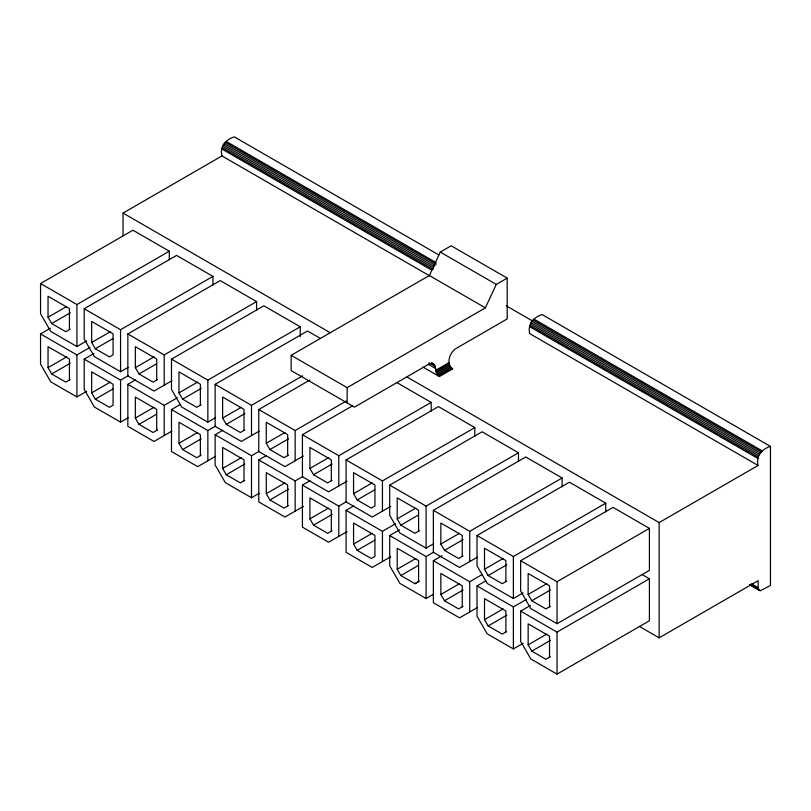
<?xml version="1.0" encoding="UTF-8"?>
<svg xmlns="http://www.w3.org/2000/svg" width="811" height="811" viewBox="0 0 811 811"><rect width="100%" height="100%" fill="white"/><g stroke="black" fill="none" stroke-linecap="round" stroke-linejoin="round"><path stroke-width="1.22" d="M429.688 275.872L221.971 155.945C219.477 146.842 225.884 139.33 234.338 136.887L438.771 254.907M770.45 446.405C761.995 448.858 755.588 456.37 758.082 465.473L529.745 333.645C527.251 324.542 533.658 317.03 542.113 314.577L770.45 446.405L770.45 585.501L760.262 590.712L749.496 584.731M439.4 376.568C433.419 373.689 438.112 359.729 428.482 364.382L354.437 407.132L291.149 370.597L291.149 355.309L429.364 275.517L440.272 252.079L451.18 245.784L507.189 278.122L507.189 318.946L456.279 348.345C449.811 352.227 445.482 363.713 452.639 368.924L439.4 376.568L423.028 367.109M291.149 355.309L347.159 387.648L485.373 307.856L496.281 284.418L507.189 278.122M123.039 235.859L123.039 213.07L221.971 155.945M86.706 340.884L76.923 346.54L50.738 331.415L40.55 313.776L40.55 283.536L132.933 230.202L169.306 251.197L169.306 259.844M70.172 329.175L65.792 331.709L51.681 323.559L48.042 317.263L66.674 306.507M40.55 283.536L76.923 304.541L169.306 251.197M51.681 323.559L70.314 312.803M86.706 391.287L76.923 396.934L50.738 381.819L40.55 364.18L40.55 333.939L50.333 328.293M128.179 367.342L120.565 371.732L94.38 356.617L84.192 338.978L84.192 308.738L176.575 255.404L212.948 276.399L212.948 285.046M70.172 379.578L65.792 382.113L51.681 373.962L48.042 367.657L66.674 356.901M91.684 342.465L91.684 321.46L113.074 333.808L113.074 354.812L109.434 356.911L95.323 348.76L91.684 342.465L110.316 331.709M40.55 333.939L76.923 354.934L89.96 347.402M84.192 308.738L120.565 329.732L212.948 276.399M51.681 373.962L70.314 363.206M95.323 348.76L112.861 338.643M128.179 417.736L120.565 422.136L94.38 407.01L84.192 389.371L84.192 359.131L93.975 353.484M171.82 380.785L154.029 391.054L127.844 375.929L127.844 333.939L220.227 280.596L256.6 301.601L256.6 310.42M91.684 392.859L91.684 371.864L113.074 384.211L113.074 405.206L109.434 407.304L95.323 399.164L91.684 392.859L110.316 382.103M157.466 379.578L153.086 382.103L138.975 373.962L135.336 367.657L153.968 356.901M84.192 359.131L120.565 380.136L128.179 375.736M127.844 333.939L164.217 354.934L256.6 301.601M95.323 399.164L112.861 389.037M138.975 373.962L156.503 363.835M171.82 431.178L154.029 441.448L127.844 426.333L127.844 384.333L135.447 379.943M215.462 417.736L207.859 422.136L181.674 407.01L171.486 389.371L171.486 359.131L263.869 305.798L300.242 326.792L300.242 336.677M157.466 429.972L153.086 432.506L138.975 424.356L135.336 418.06L153.968 407.304M201.108 404.77L196.728 407.304L182.617 399.154L178.978 392.859L197.61 382.103M127.844 384.333L164.217 405.328L177.254 397.806M171.486 359.131L207.859 380.136L300.242 326.792M138.975 424.356L156.503 414.239M182.617 399.154L201.25 388.398M215.462 456.38L197.671 466.649L171.486 451.534L171.486 409.535L180.184 404.517M259.114 431.178L241.323 441.448L215.128 426.333L215.128 384.333L307.511 331L320.355 338.41M201.108 455.174L196.728 457.708L182.617 449.558L178.978 443.252L197.61 432.496M244.76 429.972L240.37 432.506L226.259 424.356L222.63 418.06L241.252 407.304M171.486 409.535L207.859 430.529L215.462 426.14M215.128 384.333L251.501 405.328L302.584 375.838M182.617 449.558L201.25 438.802M226.259 424.356L244.892 413.6M259.114 493.331L251.501 497.731L225.316 482.606L215.128 464.967L215.128 434.726L222.741 430.337M303.446 455.985L284.965 466.649L258.78 451.534L258.78 409.535L309.863 380.035M244.76 480.376L240.37 482.9L226.259 474.759L222.63 468.454L241.252 457.698M288.402 455.174L284.022 457.698L269.911 449.558L266.272 443.252L284.904 432.496M215.128 434.726L251.501 455.731L259.114 451.342M258.78 409.535L295.153 430.529L346.236 401.039M226.259 474.759L244.892 464.004M269.911 449.558L288.534 438.802M303.446 506.378L284.965 517.043L258.78 501.928L258.78 459.928L266.383 455.539M347.088 481.176L328.607 491.851L302.422 476.726L302.422 434.726L352.42 405.865M435.76 370.262L449 362.618M435.882 371.418L449.122 363.774M436.247 372.644L449.487 365.001M436.825 373.851L450.064 366.207M437.575 374.946L450.815 367.302M438.457 375.878L451.697 368.235M288.402 505.567L284.022 508.102L269.911 499.951L266.272 493.656L284.904 482.9M332.054 480.376L327.664 482.9L313.553 474.749L309.914 468.454L328.546 457.698M258.78 459.928L295.153 480.923L302.756 476.533M302.422 434.726L338.795 455.731L431.178 402.388L431.178 411.207M269.911 499.951L288.534 489.195M313.553 474.749L332.186 463.993M347.088 531.58L328.607 542.245L302.422 527.13L302.422 485.13L310.035 480.73M390.73 506.378L372.259 517.043L346.074 501.928L346.074 459.928L438.457 406.595L474.82 427.59L474.82 436.409M332.054 530.769L327.664 533.303L313.553 525.153L309.914 518.847L328.546 508.091M353.566 493.656L353.566 472.651L374.946 484.998L374.946 506.003L371.306 508.102L357.195 499.951L353.566 493.656L372.188 482.9M302.422 485.13L338.795 506.125L346.398 501.735M346.074 459.928L382.437 480.923L474.82 427.59M313.553 525.153L332.186 514.397M357.195 499.951L374.733 489.834M390.73 556.772L372.259 567.447L346.074 552.321L346.074 510.322L353.677 505.932M433.692 543.735L426.089 548.124L399.894 533.009L389.716 515.37L389.716 485.13L482.099 431.787L518.472 452.791L518.472 461.439M353.566 544.049L353.566 523.054L374.946 535.402L374.946 556.397L371.306 558.495L357.195 550.355L353.566 544.049L372.188 533.293M419.338 530.769L414.958 533.303L400.847 525.153L397.208 518.847L415.84 508.091M346.074 510.322L382.437 531.327L395.484 523.794M389.716 485.13L426.089 506.125L518.472 452.791M357.195 550.355L374.733 540.227M400.847 525.153L418.375 515.026M433.692 594.128L426.089 598.518L399.894 583.403L389.716 565.764L389.716 535.524L399.499 529.877M477.344 557.167L459.543 567.447L433.358 552.321L433.358 510.322L525.741 456.988L562.114 477.983L562.114 486.803M419.338 581.163L414.958 583.697L400.847 575.546L397.208 569.251L415.84 558.495M462.99 555.971L458.6 558.495L444.489 550.355L440.849 544.049L459.482 533.293M389.716 535.524L426.089 556.528L433.692 552.129M433.358 510.322L469.731 531.327L562.114 477.983M400.847 575.546L418.375 565.429M444.489 550.355L463.122 539.599M477.344 607.571L459.543 617.84L433.358 602.725L433.358 560.725L442.056 555.707M523.156 592.871L513.373 598.518L487.188 583.403L477.01 565.764L477.01 535.524L569.393 482.19L605.756 503.185L605.756 511.832M414.958 583.697L418.598 581.599L418.598 560.594L397.208 548.246L397.208 569.251M462.99 606.364L458.6 608.899L444.489 600.748L440.849 594.453L459.482 583.697M506.632 581.163L502.252 583.697L488.131 575.546L484.502 569.251L503.124 558.495M433.358 560.725L469.731 581.72L481.683 574.817M477.01 535.524L513.373 556.518L605.756 503.185M444.489 600.748L463.122 589.992M488.131 575.546L506.763 564.791M523.156 643.275L513.373 648.922L487.188 633.797L477.01 616.157L477.01 585.917L485.698 580.899M520.652 560.725L613.035 507.382L649.408 528.387L649.408 570.386L557.025 623.72L530.84 608.605L520.652 590.966L520.652 560.725L557.025 581.72L649.408 528.387M506.632 631.566L502.252 634.09L488.131 625.95L484.502 619.645L503.124 608.889M550.274 606.364L545.894 608.899L531.783 600.748L528.143 594.443L546.776 583.687M406.99 377.003L659.15 522.588L758.082 465.473M477.01 585.917L513.373 606.922L526.42 599.39M488.131 625.95L506.763 615.194M531.783 600.748L550.416 589.992M641.917 574.462L649.408 578.78L649.408 620.78L557.025 674.113L530.84 658.998L520.652 641.359L520.652 611.119L530.435 605.472M550.274 656.758L545.894 659.292L531.783 651.142L528.143 644.846L546.776 634.09M520.652 611.119L557.025 632.124L649.408 578.78M531.783 651.142L550.416 640.386M639.403 626.427L659.15 637.831L758.082 580.717L758.234 588.816L759.36 590.428M440.272 252.079L496.281 284.418M226.33 141.499L436.237 262.683M534.104 319.189L762.452 451.028M225.205 142.331L436.196 264.143M532.979 320.021L761.316 451.849M506.267 305.808L532.33 320.862M224.15 143.435L435.142 265.258M531.925 321.126L760.262 452.964M223.248 144.763L434.24 266.576M531.023 322.454L759.36 454.282M222.559 146.203L433.55 268.015M530.333 323.893L758.67 455.731M222.123 147.673L433.115 269.485M529.897 325.363L758.234 457.191M221.971 149.062L431.868 270.245M529.745 326.752L758.082 458.58M429.364 275.517L485.373 307.856M450.46 367.657L452.639 368.924M431.472 362.629L433.632 363.875M431.553 363.085L434.787 364.95M429.049 362.821L435.517 366.552M428.218 364.23L435.76 368.579M123.039 213.07L330.249 332.703M751.503 583.808L758.082 587.6M750.56 584.386L758.234 588.816M749.901 584.721L760.262 590.712M396.944 382.63L431.178 402.388M659.15 522.588L659.15 637.831M557.025 581.72L557.025 623.72M557.025 632.124L557.025 674.113M549.534 606.79L549.534 585.795L528.143 573.448L528.143 594.443M549.534 657.194L549.534 636.189L528.143 623.841L528.143 644.846M513.373 556.518L513.373 598.518M513.373 606.922L513.373 648.922M505.882 581.599L505.882 560.594L484.502 548.246L484.502 569.251M505.882 631.992L505.882 610.997L484.502 598.65L484.502 619.645M469.731 531.327L469.731 561.567M469.731 581.72L469.731 611.96M462.24 556.397L462.24 535.402L440.849 523.054L440.849 544.049M462.24 606.79L462.24 585.795L440.849 573.448L440.849 594.453M426.089 506.125L426.089 548.124M426.089 556.528L426.089 598.518M418.598 531.195L418.598 510.2L397.208 497.853L397.208 518.847M382.437 480.923L382.437 511.163M382.437 531.327L382.437 561.567M347.159 387.648L347.159 402.935M338.795 455.731L338.795 485.971M338.795 506.125L338.795 536.365M331.304 480.801L331.304 459.807L309.914 447.459L309.914 468.454M331.304 531.195L331.304 510.2L309.914 497.853L309.914 518.847M295.153 430.529L295.153 460.77M295.153 480.923L295.153 511.163M287.662 455.6L287.662 434.605L266.272 422.257L266.272 443.252M287.662 506.003L287.662 484.998L266.272 472.651L266.272 493.656M251.501 405.328L251.501 435.568M251.501 455.731L251.501 497.731M244.01 430.408L244.01 409.403L222.63 397.055L222.63 418.06M244.01 480.801L244.01 459.807L222.63 447.459L222.63 468.454M207.859 380.136L207.859 422.136M207.859 430.529L207.859 460.77M200.368 405.206L200.368 384.211L178.978 371.864L178.978 392.859M200.368 455.6L200.368 434.605L178.978 422.257L178.978 443.252M164.217 354.934L164.217 385.174M164.217 405.328L164.217 435.568M156.716 380.004L156.716 359.009L135.336 346.662L135.336 367.657M156.716 430.408L156.716 409.403L135.336 397.055L135.336 418.06M120.565 329.732L120.565 371.732M120.565 380.136L120.565 422.136M76.923 304.541L76.923 346.54M76.923 354.934L76.923 396.934M69.432 329.611L69.432 308.616L48.042 296.268L48.042 317.263M69.432 380.004L69.432 359.009L48.042 346.662L48.042 367.657"/></g></svg>
